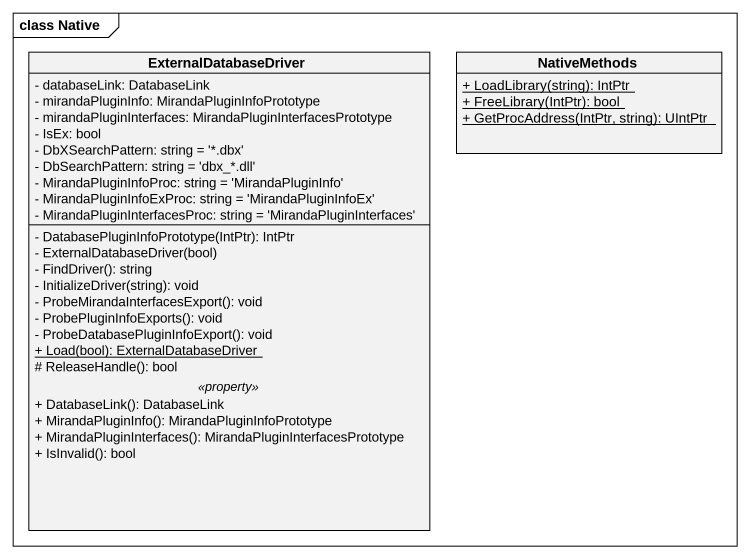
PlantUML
@startuml
mainframe class Native
hide circle
hide empty members
skinparam classAttributeIconSize 0
class ExternalDatabaseDriver {
  - databaseLink: DatabaseLink
  - mirandaPluginInfo: MirandaPluginInfoPrototype
  - mirandaPluginInterfaces: MirandaPluginInterfacesPrototype
  - IsEx: bool
  - DbXSearchPattern: string = '*.dbx'
  - DbSearchPattern: string = 'dbx_*.dll'
  - MirandaPluginInfoProc: string = 'MirandaPluginInfo'
  - MirandaPluginInfoExProc: string = 'MirandaPluginInfoEx'
  - MirandaPluginInterfacesProc: string = 'MirandaPluginInterfaces'
  --
  - DatabasePluginInfoPrototype(IntPtr): IntPtr
  - ExternalDatabaseDriver(bool)
  - FindDriver(): string
  - InitializeDriver(string): void
  - ProbeMirandaInterfacesExport(): void
  - ProbePluginInfoExports(): void
  - ProbeDatabasePluginInfoExport(): void
  {static} + Load(bool): ExternalDatabaseDriver
  # ReleaseHandle(): bool
  .. <<property>> ..
  + DatabaseLink(): DatabaseLink
  + MirandaPluginInfo(): MirandaPluginInfoPrototype
  + MirandaPluginInterfaces(): MirandaPluginInterfacesPrototype
  + IsInvalid(): bool
}
class NativeMethods {
  {static} + LoadLibrary(string): IntPtr
  {static} + FreeLibrary(IntPtr): bool
  {static} + GetProcAddress(IntPtr, string): UIntPtr
}
@enduml
